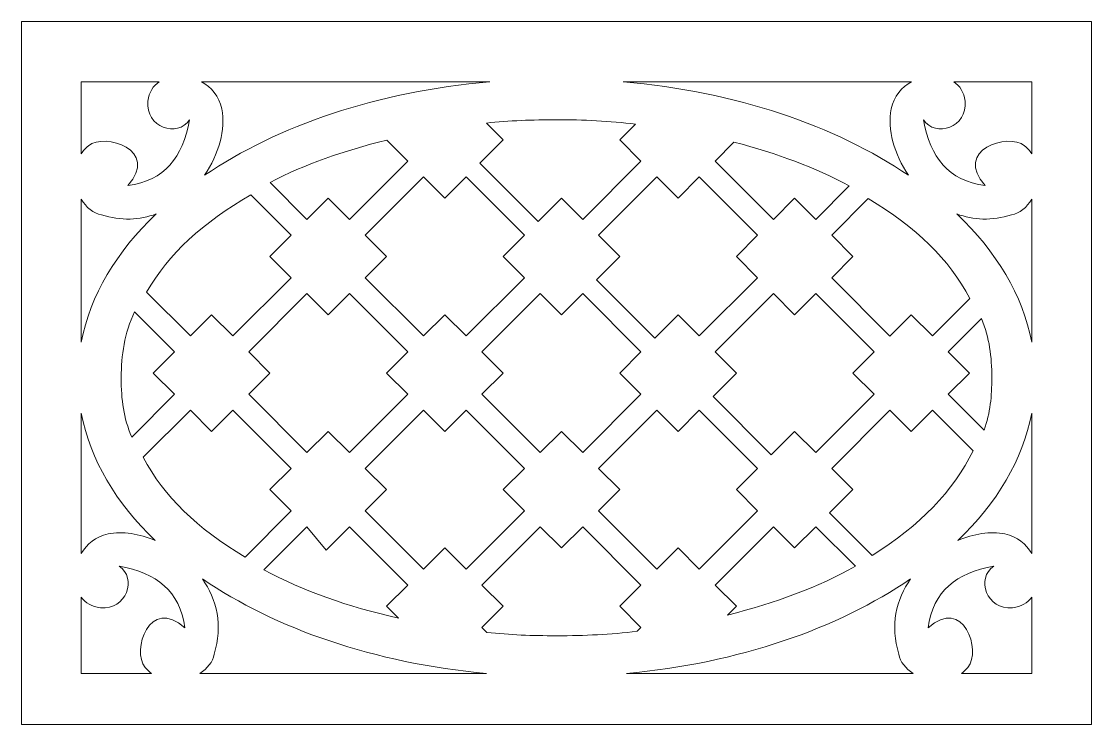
# Model space of a CAD drawing. Header units: centimetres. Extents: x -40.3 to 9.9, y -20.4 to 19.9.
# Drawn here: x -26.46 to -15.98, y -6.59 to 0.29 of the extents above; entities that cross this region are included whole.
import ezdxf

# ---------------------------------------------------------------- set-up
doc = ezdxf.new("R2010")
doc.units = ezdxf.units.CM
doc.header["$MEASUREMENT"] = 0
doc.layers.add('layer 2', color=7, linetype='Continuous', plot=False)

msp = doc.modelspace()

# ---------------------------------------------------------------- linework, layer by layer
at = {"layer": 'layer 2', "color": 254, "lineweight": 9}
for points, knots in [([(-21.2248, -6.59296), (-21.2248, -6.59296), (-26.46478, -6.59296), (-26.46478, -6.59296), (-26.46478, -6.59296), (-26.46478, -6.59296), (-26.46478, 0.29234), (-26.46478, 0.29234), (-26.46478, 0.29234), (-26.46478, 0.29234), (-15.98481, 0.29234), (-15.98481, 0.29234), (-15.98481, 0.29234), (-15.98481, 0.29234), (-15.98481, -6.59296), (-15.98481, -6.59296), (-15.98481, -6.59296), (-15.98481, -6.59296), (-21.2248, -6.59296), (-21.2248, -6.59296)], [0, 0, 0, 0, 0.16666667, 0.16666667, 0.16666667, 0.16666667, 0.33333333, 0.33333333, 0.33333333, 0.33333333, 0.5, 0.5, 0.5, 0.5, 0.66666667, 0.66666667, 0.66666667, 0.66666667, 1, 1, 1, 1]), ([(-25.87808, -1.00288), (-25.8597, -0.97537), (-25.83687, -0.94965), (-25.80918, -0.92661), (-25.80918, -0.92661), (-25.64535, -0.79012), (-25.11188, -0.9706), (-25.42186, -1.31548), (-25.42186, -1.31548), (-25.06221, -1.26595), (-24.88487, -1.04169), (-24.81766, -0.67141), (-24.81766, -0.67141), (-24.93616, -0.84918), (-25.25179, -0.74465), (-25.22519, -0.48825), (-25.22519, -0.48825), (-25.21619, -0.40157), (-25.1746, -0.33846), (-25.11548, -0.29782), (-25.11548, -0.29782), (-25.11548, -0.29782), (-25.87808, -0.29782), (-25.87808, -0.29782), (-25.87808, -0.29782), (-25.87808, -0.29782), (-25.87808, -1.00288), (-25.87808, -1.00288)], [0, 0, 0, 0, 0.125, 0.125, 0.125, 0.125, 0.25, 0.25, 0.25, 0.25, 0.375, 0.375, 0.375, 0.375, 0.5, 0.5, 0.5, 0.5, 0.625, 0.625, 0.625, 0.625, 0.75, 0.75, 0.75, 0.75, 1, 1, 1, 1]), ([(-24.70255, -0.29782), (-24.60589, -0.35049), (-24.5275, -0.44002), (-24.50312, -0.56417), (-24.50312, -0.56417), (-24.46368, -0.76483), (-24.5311, -1.00909), (-24.67246, -1.21437), (-24.67246, -1.21437), (-23.9553, -0.72793), (-22.97771, -0.39363), (-21.87772, -0.29782), (-21.87772, -0.29782), (-21.87772, -0.29782), (-24.70255, -0.29782), (-24.70255, -0.29782)], [0, 0, 0, 0, 0.2, 0.2, 0.2, 0.2, 0.4, 0.4, 0.4, 0.4, 0.6, 0.6, 0.6, 0.6, 1, 1, 1, 1]), ([(-17.74704, -0.29782), (-17.8437, -0.35049), (-17.92209, -0.44002), (-17.94647, -0.56417), (-17.94647, -0.56417), (-17.98591, -0.76483), (-17.91846, -1.00909), (-17.77713, -1.21437), (-17.77713, -1.21437), (-18.49426, -0.72793), (-19.47188, -0.39363), (-20.57188, -0.29782), (-20.57188, -0.29782), (-20.57188, -0.29782), (-17.74704, -0.29782), (-17.74704, -0.29782)], [0, 0, 0, 0, 0.2, 0.2, 0.2, 0.2, 0.4, 0.4, 0.4, 0.4, 0.6, 0.6, 0.6, 0.6, 1, 1, 1, 1]), ([(-16.57152, -1.00288), (-16.5899, -0.97537), (-16.61272, -0.94965), (-16.64038, -0.92661), (-16.64038, -0.92661), (-16.80424, -0.79012), (-17.33771, -0.9706), (-17.02773, -1.31548), (-17.02773, -1.31548), (-17.38739, -1.26595), (-17.56473, -1.04169), (-17.63193, -0.67141), (-17.63193, -0.67141), (-17.5134, -0.84918), (-17.1978, -0.74465), (-17.2244, -0.48825), (-17.2244, -0.48825), (-17.23336, -0.40157), (-17.27499, -0.33846), (-17.33412, -0.29782), (-17.33412, -0.29782), (-17.33412, -0.29782), (-16.57152, -0.29782), (-16.57152, -0.29782), (-16.57152, -0.29782), (-16.57152, -0.29782), (-16.57152, -1.00288), (-16.57152, -1.00288)], [0, 0, 0, 0, 0.125, 0.125, 0.125, 0.125, 0.25, 0.25, 0.25, 0.25, 0.375, 0.375, 0.375, 0.375, 0.5, 0.5, 0.5, 0.5, 0.625, 0.625, 0.625, 0.625, 0.75, 0.75, 0.75, 0.75, 1, 1, 1, 1]), ([(-21.91127, -0.70246), (-21.91127, -0.70246), (-21.7474, -0.86706), (-21.7474, -0.86706), (-21.7474, -0.86706), (-21.7474, -0.86706), (-21.97579, -1.09545), (-21.97579, -1.09545), (-21.97579, -1.09545), (-21.97579, -1.09545), (-21.40489, -1.66639), (-21.40489, -1.66639), (-21.40489, -1.66639), (-21.40489, -1.66639), (-21.17647, -1.43796), (-21.17647, -1.43796), (-21.17647, -1.43796), (-21.17647, -1.43796), (-20.96829, -1.64617), (-20.96829, -1.64617), (-20.96829, -1.64617), (-20.96829, -1.64617), (-20.39739, -1.07524), (-20.39739, -1.07524), (-20.39739, -1.07524), (-20.39739, -1.07524), (-20.60557, -0.86706), (-20.60557, -0.86706), (-20.60557, -0.86706), (-20.60557, -0.86706), (-20.45094, -0.71244), (-20.45094, -0.71244), (-20.45094, -0.71244), (-20.70223, -0.6851), (-20.96018, -0.66986), (-21.2248, -0.66986), (-21.2248, -0.66986), (-21.45848, -0.66986), (-21.68778, -0.68101), (-21.91127, -0.70246)], [0, 0, 0, 0, 0.09090909, 0.09090909, 0.09090909, 0.09090909, 0.18181818, 0.18181818, 0.18181818, 0.18181818, 0.27272727, 0.27272727, 0.27272727, 0.27272727, 0.36363636, 0.36363636, 0.36363636, 0.36363636, 0.45454545, 0.45454545, 0.45454545, 0.45454545, 0.54545455, 0.54545455, 0.54545455, 0.54545455, 0.63636364, 0.63636364, 0.63636364, 0.63636364, 0.72727273, 0.72727273, 0.72727273, 0.72727273, 0.81818182, 0.81818182, 0.81818182, 0.81818182, 1, 1, 1, 1]), ([(-24.02994, -1.28447), (-24.02994, -1.28447), (-23.66835, -1.64617), (-23.66835, -1.64617), (-23.66835, -1.64617), (-23.66835, -1.64617), (-23.46014, -1.43796), (-23.46014, -1.43796), (-23.46014, -1.43796), (-23.46014, -1.43796), (-23.25196, -1.64614), (-23.25196, -1.64614), (-23.25196, -1.64614), (-23.25196, -1.64614), (-22.68106, -1.07524), (-22.68106, -1.07524), (-22.68106, -1.07524), (-22.68106, -1.07524), (-22.88694, -0.86918), (-22.88694, -0.86918), (-22.88694, -0.86918), (-23.31497, -0.97671), (-23.68701, -1.10438), (-24.02994, -1.28447)], [0, 0, 0, 0, 0.14285714, 0.14285714, 0.14285714, 0.14285714, 0.28571429, 0.28571429, 0.28571429, 0.28571429, 0.42857143, 0.42857143, 0.42857143, 0.42857143, 0.57142857, 0.57142857, 0.57142857, 0.57142857, 0.71428571, 0.71428571, 0.71428571, 0.71428571, 1, 1, 1, 1]), ([(-18.35756, -1.31911), (-18.69496, -1.13493), (-19.06227, -1.00246), (-19.48662, -0.88996), (-19.48662, -0.88996), (-19.48662, -0.88996), (-19.67194, -1.07527), (-19.67194, -1.07527), (-19.67194, -1.07527), (-19.67194, -1.07527), (-19.10104, -1.64621), (-19.10104, -1.64621), (-19.10104, -1.64621), (-19.10104, -1.64621), (-18.89279, -1.43796), (-18.89279, -1.43796), (-18.89279, -1.43796), (-18.89279, -1.43796), (-18.68462, -1.64617), (-18.68462, -1.64617), (-18.68462, -1.64617), (-18.68462, -1.64617), (-18.35756, -1.31911), (-18.35756, -1.31911)], [0, 0, 0, 0, 0.14285714, 0.14285714, 0.14285714, 0.14285714, 0.28571429, 0.28571429, 0.28571429, 0.28571429, 0.42857143, 0.42857143, 0.42857143, 0.42857143, 0.57142857, 0.57142857, 0.57142857, 0.57142857, 0.71428571, 0.71428571, 0.71428571, 0.71428571, 1, 1, 1, 1]), ([(-21.53923, -1.80072), (-21.53923, -1.80072), (-21.7474, -2.0089), (-21.7474, -2.0089), (-21.7474, -2.0089), (-21.7474, -2.0089), (-21.53919, -2.21707), (-21.53919, -2.21707), (-21.53919, -2.21707), (-21.53919, -2.21707), (-22.11013, -2.78801), (-22.11013, -2.78801), (-22.11013, -2.78801), (-22.11013, -2.78801), (-22.3183, -2.5798), (-22.3183, -2.5798), (-22.3183, -2.5798), (-22.3183, -2.5798), (-22.52651, -2.78801), (-22.52651, -2.78801), (-22.52651, -2.78801), (-22.52651, -2.78801), (-23.09741, -2.21707), (-23.09741, -2.21707), (-23.09741, -2.21707), (-23.09741, -2.21707), (-22.88924, -2.0089), (-22.88924, -2.0089), (-22.88924, -2.0089), (-22.88924, -2.0089), (-23.09741, -1.80069), (-23.09741, -1.80069), (-23.09741, -1.80069), (-23.09741, -1.80069), (-22.52651, -1.22979), (-22.52651, -1.22979), (-22.52651, -1.22979), (-22.52651, -1.22979), (-22.3183, -1.43796), (-22.3183, -1.43796), (-22.3183, -1.43796), (-22.3183, -1.43796), (-22.11013, -1.22979), (-22.11013, -1.22979), (-22.11013, -1.22979), (-22.11013, -1.22979), (-21.53923, -1.80072), (-21.53923, -1.80072)], [0, 0, 0, 0, 0.07692308, 0.07692308, 0.07692308, 0.07692308, 0.15384615, 0.15384615, 0.15384615, 0.15384615, 0.23076923, 0.23076923, 0.23076923, 0.23076923, 0.30769231, 0.30769231, 0.30769231, 0.30769231, 0.38461538, 0.38461538, 0.38461538, 0.38461538, 0.46153846, 0.46153846, 0.46153846, 0.46153846, 0.53846154, 0.53846154, 0.53846154, 0.53846154, 0.61538462, 0.61538462, 0.61538462, 0.61538462, 0.69230769, 0.69230769, 0.69230769, 0.69230769, 0.76923077, 0.76923077, 0.76923077, 0.76923077, 0.84615385, 0.84615385, 0.84615385, 0.84615385, 1, 1, 1, 1]), ([(-19.82649, -1.22982), (-19.82649, -1.22982), (-19.25556, -1.80072), (-19.25556, -1.80072), (-19.25556, -1.80072), (-19.25556, -1.80072), (-19.46373, -2.0089), (-19.46373, -2.0089), (-19.46373, -2.0089), (-19.46373, -2.0089), (-19.25552, -2.21707), (-19.25552, -2.21707), (-19.25552, -2.21707), (-19.25552, -2.21707), (-19.82646, -2.78801), (-19.82646, -2.78801), (-19.82646, -2.78801), (-19.82646, -2.78801), (-20.03463, -2.5798), (-20.03463, -2.5798), (-20.03463, -2.5798), (-20.03463, -2.5798), (-20.26305, -2.80822), (-20.26305, -2.80822), (-20.26305, -2.80822), (-20.26305, -2.80822), (-20.83395, -2.23729), (-20.83395, -2.23729), (-20.83395, -2.23729), (-20.83395, -2.23729), (-20.60557, -2.0089), (-20.60557, -2.0089), (-20.60557, -2.0089), (-20.60557, -2.0089), (-20.81374, -1.80069), (-20.81374, -1.80069), (-20.81374, -1.80069), (-20.81374, -1.80069), (-20.24284, -1.22979), (-20.24284, -1.22979), (-20.24284, -1.22979), (-20.24284, -1.22979), (-20.03463, -1.43796), (-20.03463, -1.43796), (-20.03463, -1.43796), (-20.03463, -1.43796), (-19.82649, -1.22982), (-19.82649, -1.22982)], [0, 0, 0, 0, 0.07692308, 0.07692308, 0.07692308, 0.07692308, 0.15384615, 0.15384615, 0.15384615, 0.15384615, 0.23076923, 0.23076923, 0.23076923, 0.23076923, 0.30769231, 0.30769231, 0.30769231, 0.30769231, 0.38461538, 0.38461538, 0.38461538, 0.38461538, 0.46153846, 0.46153846, 0.46153846, 0.46153846, 0.53846154, 0.53846154, 0.53846154, 0.53846154, 0.61538462, 0.61538462, 0.61538462, 0.61538462, 0.69230769, 0.69230769, 0.69230769, 0.69230769, 0.76923077, 0.76923077, 0.76923077, 0.76923077, 0.84615385, 0.84615385, 0.84615385, 0.84615385, 1, 1, 1, 1]), ([(-25.87808, -2.84837), (-25.79083, -2.38895), (-25.53306, -1.96216), (-25.14557, -1.59322), (-25.14557, -1.59322), (-25.30622, -1.65185), (-25.48801, -1.663), (-25.68119, -1.60162), (-25.68119, -1.60162), (-25.76085, -1.58867), (-25.83098, -1.52852), (-25.87808, -1.44675), (-25.87808, -1.44675), (-25.87808, -1.44675), (-25.87808, -2.84837), (-25.87808, -2.84837)], [0, 0, 0, 0, 0.2, 0.2, 0.2, 0.2, 0.4, 0.4, 0.4, 0.4, 0.6, 0.6, 0.6, 0.6, 1, 1, 1, 1]), ([(-24.21727, -1.40635), (-24.69243, -1.68046), (-25.02005, -1.97902), (-25.23913, -2.35907), (-25.23913, -2.35907), (-25.23913, -2.35907), (-24.81018, -2.78801), (-24.81018, -2.78801), (-24.81018, -2.78801), (-24.81018, -2.78801), (-24.60197, -2.5798), (-24.60197, -2.5798), (-24.60197, -2.5798), (-24.60197, -2.5798), (-24.3938, -2.78797), (-24.3938, -2.78797), (-24.3938, -2.78797), (-24.3938, -2.78797), (-23.82286, -2.21707), (-23.82286, -2.21707), (-23.82286, -2.21707), (-23.82286, -2.21707), (-24.03107, -2.0089), (-24.03107, -2.0089), (-24.03107, -2.0089), (-24.03107, -2.0089), (-23.8229, -1.80072), (-23.8229, -1.80072), (-23.8229, -1.80072), (-23.8229, -1.80072), (-24.21727, -1.40635), (-24.21727, -1.40635)], [0, 0, 0, 0, 0.11111111, 0.11111111, 0.11111111, 0.11111111, 0.22222222, 0.22222222, 0.22222222, 0.22222222, 0.33333333, 0.33333333, 0.33333333, 0.33333333, 0.44444444, 0.44444444, 0.44444444, 0.44444444, 0.55555556, 0.55555556, 0.55555556, 0.55555556, 0.66666667, 0.66666667, 0.66666667, 0.66666667, 0.77777778, 0.77777778, 0.77777778, 0.77777778, 1, 1, 1, 1]), ([(-17.17685, -2.42207), (-17.38195, -2.03328), (-17.70037, -1.72502), (-18.17168, -1.44234), (-18.17168, -1.44234), (-18.17168, -1.44234), (-18.53007, -1.80072), (-18.53007, -1.80072), (-18.53007, -1.80072), (-18.53007, -1.80072), (-18.32189, -2.0089), (-18.32189, -2.0089), (-18.32189, -2.0089), (-18.32189, -2.0089), (-18.5301, -2.21711), (-18.5301, -2.21711), (-18.5301, -2.21711), (-18.5301, -2.21711), (-17.9592, -2.78804), (-17.9592, -2.78804), (-17.9592, -2.78804), (-17.9592, -2.78804), (-17.75096, -2.5798), (-17.75096, -2.5798), (-17.75096, -2.5798), (-17.75096, -2.5798), (-17.54278, -2.78801), (-17.54278, -2.78801), (-17.54278, -2.78801), (-17.54278, -2.78801), (-17.17685, -2.42207), (-17.17685, -2.42207)], [0, 0, 0, 0, 0.11111111, 0.11111111, 0.11111111, 0.11111111, 0.22222222, 0.22222222, 0.22222222, 0.22222222, 0.33333333, 0.33333333, 0.33333333, 0.33333333, 0.44444444, 0.44444444, 0.44444444, 0.44444444, 0.55555556, 0.55555556, 0.55555556, 0.55555556, 0.66666667, 0.66666667, 0.66666667, 0.66666667, 0.77777778, 0.77777778, 0.77777778, 0.77777778, 1, 1, 1, 1]), ([(-16.57152, -2.84837), (-16.65876, -2.38895), (-16.91653, -1.96216), (-17.30402, -1.59322), (-17.30402, -1.59322), (-17.14337, -1.65185), (-16.96158, -1.663), (-16.7684, -1.60162), (-16.7684, -1.60162), (-16.68871, -1.58867), (-16.61858, -1.52852), (-16.57152, -1.44675), (-16.57152, -1.44675), (-16.57152, -1.44675), (-16.57152, -2.84837), (-16.57152, -2.84837)], [0, 0, 0, 0, 0.2, 0.2, 0.2, 0.2, 0.4, 0.4, 0.4, 0.4, 0.6, 0.6, 0.6, 0.6, 1, 1, 1, 1]), ([(-23.66835, -3.92984), (-23.66835, -3.92984), (-24.23925, -3.35891), (-24.23925, -3.35891), (-24.23925, -3.35891), (-24.23925, -3.35891), (-24.03107, -3.1507), (-24.03107, -3.1507), (-24.03107, -3.1507), (-24.03107, -3.1507), (-24.23925, -2.94252), (-24.23925, -2.94252), (-24.23925, -2.94252), (-24.23925, -2.94252), (-23.66835, -2.37162), (-23.66835, -2.37162), (-23.66835, -2.37162), (-23.66835, -2.37162), (-23.46014, -2.5798), (-23.46014, -2.5798), (-23.46014, -2.5798), (-23.46014, -2.5798), (-23.252, -2.37166), (-23.252, -2.37166), (-23.252, -2.37166), (-23.252, -2.37166), (-22.68106, -2.94256), (-22.68106, -2.94256), (-22.68106, -2.94256), (-22.68106, -2.94256), (-22.88924, -3.1507), (-22.88924, -3.1507), (-22.88924, -3.1507), (-22.88924, -3.1507), (-22.68106, -3.35891), (-22.68106, -3.35891), (-22.68106, -3.35891), (-22.68106, -3.35891), (-23.25196, -3.92981), (-23.25196, -3.92981), (-23.25196, -3.92981), (-23.25196, -3.92981), (-23.46014, -3.72163), (-23.46014, -3.72163), (-23.46014, -3.72163), (-23.46014, -3.72163), (-23.66835, -3.92984), (-23.66835, -3.92984)], [0, 0, 0, 0, 0.07692308, 0.07692308, 0.07692308, 0.07692308, 0.15384615, 0.15384615, 0.15384615, 0.15384615, 0.23076923, 0.23076923, 0.23076923, 0.23076923, 0.30769231, 0.30769231, 0.30769231, 0.30769231, 0.38461538, 0.38461538, 0.38461538, 0.38461538, 0.46153846, 0.46153846, 0.46153846, 0.46153846, 0.53846154, 0.53846154, 0.53846154, 0.53846154, 0.61538462, 0.61538462, 0.61538462, 0.61538462, 0.69230769, 0.69230769, 0.69230769, 0.69230769, 0.76923077, 0.76923077, 0.76923077, 0.76923077, 0.84615385, 0.84615385, 0.84615385, 0.84615385, 1, 1, 1, 1]), ([(-20.39739, -2.94256), (-20.39739, -2.94256), (-20.60557, -3.15073), (-20.60557, -3.15073), (-20.60557, -3.15073), (-20.60557, -3.15073), (-20.39736, -3.35891), (-20.39736, -3.35891), (-20.39736, -3.35891), (-20.39736, -3.35891), (-20.96829, -3.92984), (-20.96829, -3.92984), (-20.96829, -3.92984), (-20.96829, -3.92984), (-21.17647, -3.72163), (-21.17647, -3.72163), (-21.17647, -3.72163), (-21.17647, -3.72163), (-21.38468, -3.92984), (-21.38468, -3.92984), (-21.38468, -3.92984), (-21.38468, -3.92984), (-21.95561, -3.35891), (-21.95561, -3.35891), (-21.95561, -3.35891), (-21.95561, -3.35891), (-21.7474, -3.1507), (-21.7474, -3.1507), (-21.7474, -3.1507), (-21.7474, -3.1507), (-21.95558, -2.94256), (-21.95558, -2.94256), (-21.95558, -2.94256), (-21.95558, -2.94256), (-21.38468, -2.37162), (-21.38468, -2.37162), (-21.38468, -2.37162), (-21.38468, -2.37162), (-21.17647, -2.5798), (-21.17647, -2.5798), (-21.17647, -2.5798), (-21.17647, -2.5798), (-20.96829, -2.37166), (-20.96829, -2.37166), (-20.96829, -2.37166), (-20.96829, -2.37166), (-20.39739, -2.94256), (-20.39739, -2.94256)], [0, 0, 0, 0, 0.07692308, 0.07692308, 0.07692308, 0.07692308, 0.15384615, 0.15384615, 0.15384615, 0.15384615, 0.23076923, 0.23076923, 0.23076923, 0.23076923, 0.30769231, 0.30769231, 0.30769231, 0.30769231, 0.38461538, 0.38461538, 0.38461538, 0.38461538, 0.46153846, 0.46153846, 0.46153846, 0.46153846, 0.53846154, 0.53846154, 0.53846154, 0.53846154, 0.61538462, 0.61538462, 0.61538462, 0.61538462, 0.69230769, 0.69230769, 0.69230769, 0.69230769, 0.76923077, 0.76923077, 0.76923077, 0.76923077, 0.84615385, 0.84615385, 0.84615385, 0.84615385, 1, 1, 1, 1]), ([(-18.68466, -2.37166), (-18.68466, -2.37166), (-18.11372, -2.94256), (-18.11372, -2.94256), (-18.11372, -2.94256), (-18.11372, -2.94256), (-18.32189, -3.15073), (-18.32189, -3.15073), (-18.32189, -3.15073), (-18.32189, -3.15073), (-18.11368, -3.35891), (-18.11368, -3.35891), (-18.11368, -3.35891), (-18.11368, -3.35891), (-18.68462, -3.92984), (-18.68462, -3.92984), (-18.68462, -3.92984), (-18.68462, -3.92984), (-18.89279, -3.72163), (-18.89279, -3.72163), (-18.89279, -3.72163), (-18.89279, -3.72163), (-19.12122, -3.95006), (-19.12122, -3.95006), (-19.12122, -3.95006), (-19.12122, -3.95006), (-19.69212, -3.37912), (-19.69212, -3.37912), (-19.69212, -3.37912), (-19.69212, -3.37912), (-19.46373, -3.15073), (-19.46373, -3.15073), (-19.46373, -3.15073), (-19.46373, -3.15073), (-19.6719, -2.94256), (-19.6719, -2.94256), (-19.6719, -2.94256), (-19.6719, -2.94256), (-19.101, -2.37162), (-19.101, -2.37162), (-19.101, -2.37162), (-19.101, -2.37162), (-18.89279, -2.5798), (-18.89279, -2.5798), (-18.89279, -2.5798), (-18.89279, -2.5798), (-18.68466, -2.37166), (-18.68466, -2.37166)], [0, 0, 0, 0, 0.07692308, 0.07692308, 0.07692308, 0.07692308, 0.15384615, 0.15384615, 0.15384615, 0.15384615, 0.23076923, 0.23076923, 0.23076923, 0.23076923, 0.30769231, 0.30769231, 0.30769231, 0.30769231, 0.38461538, 0.38461538, 0.38461538, 0.38461538, 0.46153846, 0.46153846, 0.46153846, 0.46153846, 0.53846154, 0.53846154, 0.53846154, 0.53846154, 0.61538462, 0.61538462, 0.61538462, 0.61538462, 0.69230769, 0.69230769, 0.69230769, 0.69230769, 0.76923077, 0.76923077, 0.76923077, 0.76923077, 0.84615385, 0.84615385, 0.84615385, 0.84615385, 1, 1, 1, 1]), ([(-25.35727, -2.55002), (-25.45506, -2.7624), (-25.48734, -2.9771), (-25.48734, -3.19638), (-25.48734, -3.19638), (-25.48734, -3.41567), (-25.4649, -3.58596), (-25.385, -3.77917), (-25.385, -3.77917), (-25.385, -3.77917), (-24.9647, -3.35887), (-24.9647, -3.35887), (-24.9647, -3.35887), (-24.9647, -3.35887), (-25.17291, -3.1507), (-25.17291, -3.1507), (-25.17291, -3.1507), (-25.17291, -3.1507), (-24.96473, -2.94256), (-24.96473, -2.94256), (-24.96473, -2.94256), (-24.96473, -2.94256), (-25.35727, -2.55002), (-25.35727, -2.55002)], [0, 0, 0, 0, 0.14285714, 0.14285714, 0.14285714, 0.14285714, 0.28571429, 0.28571429, 0.28571429, 0.28571429, 0.42857143, 0.42857143, 0.42857143, 0.42857143, 0.57142857, 0.57142857, 0.57142857, 0.57142857, 0.71428571, 0.71428571, 0.71428571, 0.71428571, 1, 1, 1, 1]), ([(-17.06283, -2.61723), (-17.06283, -2.61723), (-17.38823, -2.94256), (-17.38823, -2.94256), (-17.38823, -2.94256), (-17.38823, -2.94256), (-17.18006, -3.15073), (-17.18006, -3.15073), (-17.18006, -3.15073), (-17.18006, -3.15073), (-17.38827, -3.35894), (-17.38827, -3.35894), (-17.38827, -3.35894), (-17.38827, -3.35894), (-17.03789, -3.70932), (-17.03789, -3.70932), (-17.03789, -3.70932), (-16.97552, -3.53731), (-16.96225, -3.37944), (-16.96225, -3.19638), (-16.96225, -3.19638), (-16.96225, -2.98987), (-16.98402, -2.80939), (-17.06283, -2.61723)], [0, 0, 0, 0, 0.14285714, 0.14285714, 0.14285714, 0.14285714, 0.28571429, 0.28571429, 0.28571429, 0.28571429, 0.42857143, 0.42857143, 0.42857143, 0.42857143, 0.57142857, 0.57142857, 0.57142857, 0.57142857, 0.71428571, 0.71428571, 0.71428571, 0.71428571, 1, 1, 1, 1]), ([(-25.87808, -4.91903), (-25.82495, -4.82548), (-25.73668, -4.75019), (-25.61543, -4.72635), (-25.61543, -4.72635), (-25.4739, -4.69855), (-25.31067, -4.72395), (-25.15471, -4.7909), (-25.15471, -4.7909), (-25.53712, -4.42401), (-25.7915, -4.00029), (-25.87808, -3.54447), (-25.87808, -3.54447), (-25.87808, -3.54447), (-25.87808, -4.91903), (-25.87808, -4.91903)], [0, 0, 0, 0, 0.2, 0.2, 0.2, 0.2, 0.4, 0.4, 0.4, 0.4, 0.6, 0.6, 0.6, 0.6, 1, 1, 1, 1]), ([(-25.27165, -3.97493), (-25.06573, -4.36316), (-24.7464, -4.67064), (-24.27509, -4.95297), (-24.27509, -4.95297), (-24.27509, -4.95297), (-23.82286, -4.50074), (-23.82286, -4.50074), (-23.82286, -4.50074), (-23.82286, -4.50074), (-24.03107, -4.29253), (-24.03107, -4.29253), (-24.03107, -4.29253), (-24.03107, -4.29253), (-23.8229, -4.0844), (-23.8229, -4.0844), (-23.8229, -4.0844), (-23.8229, -4.0844), (-24.39383, -3.51346), (-24.39383, -3.51346), (-24.39383, -3.51346), (-24.39383, -3.51346), (-24.60197, -3.72163), (-24.60197, -3.72163), (-24.60197, -3.72163), (-24.60197, -3.72163), (-24.81018, -3.51346), (-24.81018, -3.51346), (-24.81018, -3.51346), (-24.81018, -3.51346), (-25.27165, -3.97493), (-25.27165, -3.97493)], [0, 0, 0, 0, 0.11111111, 0.11111111, 0.11111111, 0.11111111, 0.22222222, 0.22222222, 0.22222222, 0.22222222, 0.33333333, 0.33333333, 0.33333333, 0.33333333, 0.44444444, 0.44444444, 0.44444444, 0.44444444, 0.55555556, 0.55555556, 0.55555556, 0.55555556, 0.66666667, 0.66666667, 0.66666667, 0.66666667, 0.77777778, 0.77777778, 0.77777778, 0.77777778, 1, 1, 1, 1]), ([(-22.52651, -5.07168), (-22.52651, -5.07168), (-23.09745, -4.50074), (-23.09745, -4.50074), (-23.09745, -4.50074), (-23.09745, -4.50074), (-22.88924, -4.29253), (-22.88924, -4.29253), (-22.88924, -4.29253), (-22.88924, -4.29253), (-23.09741, -4.08436), (-23.09741, -4.08436), (-23.09741, -4.08436), (-23.09741, -4.08436), (-22.52651, -3.51346), (-22.52651, -3.51346), (-22.52651, -3.51346), (-22.52651, -3.51346), (-22.3183, -3.72163), (-22.3183, -3.72163), (-22.3183, -3.72163), (-22.3183, -3.72163), (-22.11013, -3.51346), (-22.11013, -3.51346), (-22.11013, -3.51346), (-22.11013, -3.51346), (-21.53923, -4.0844), (-21.53923, -4.0844), (-21.53923, -4.0844), (-21.53923, -4.0844), (-21.7474, -4.29257), (-21.7474, -4.29257), (-21.7474, -4.29257), (-21.7474, -4.29257), (-21.53919, -4.50074), (-21.53919, -4.50074), (-21.53919, -4.50074), (-21.53919, -4.50074), (-22.11013, -5.07168), (-22.11013, -5.07168), (-22.11013, -5.07168), (-22.11013, -5.07168), (-22.3183, -4.86347), (-22.3183, -4.86347), (-22.3183, -4.86347), (-22.3183, -4.86347), (-22.52651, -5.07168), (-22.52651, -5.07168)], [0, 0, 0, 0, 0.07692308, 0.07692308, 0.07692308, 0.07692308, 0.15384615, 0.15384615, 0.15384615, 0.15384615, 0.23076923, 0.23076923, 0.23076923, 0.23076923, 0.30769231, 0.30769231, 0.30769231, 0.30769231, 0.38461538, 0.38461538, 0.38461538, 0.38461538, 0.46153846, 0.46153846, 0.46153846, 0.46153846, 0.53846154, 0.53846154, 0.53846154, 0.53846154, 0.61538462, 0.61538462, 0.61538462, 0.61538462, 0.69230769, 0.69230769, 0.69230769, 0.69230769, 0.76923077, 0.76923077, 0.76923077, 0.76923077, 0.84615385, 0.84615385, 0.84615385, 0.84615385, 1, 1, 1, 1]), ([(-19.25556, -4.0844), (-19.25556, -4.0844), (-19.46373, -4.29257), (-19.46373, -4.29257), (-19.46373, -4.29257), (-19.46373, -4.29257), (-19.25552, -4.50074), (-19.25552, -4.50074), (-19.25552, -4.50074), (-19.25552, -4.50074), (-19.82646, -5.07168), (-19.82646, -5.07168), (-19.82646, -5.07168), (-19.82646, -5.07168), (-20.03463, -4.86347), (-20.03463, -4.86347), (-20.03463, -4.86347), (-20.03463, -4.86347), (-20.24284, -5.07168), (-20.24284, -5.07168), (-20.24284, -5.07168), (-20.24284, -5.07168), (-20.81374, -4.50074), (-20.81374, -4.50074), (-20.81374, -4.50074), (-20.81374, -4.50074), (-20.60553, -4.29257), (-20.60553, -4.29257), (-20.60553, -4.29257), (-20.60553, -4.29257), (-20.81374, -4.08436), (-20.81374, -4.08436), (-20.81374, -4.08436), (-20.81374, -4.08436), (-20.24284, -3.51346), (-20.24284, -3.51346), (-20.24284, -3.51346), (-20.24284, -3.51346), (-20.03463, -3.72163), (-20.03463, -3.72163), (-20.03463, -3.72163), (-20.03463, -3.72163), (-19.82649, -3.5135), (-19.82649, -3.5135), (-19.82649, -3.5135), (-19.82649, -3.5135), (-19.25556, -4.0844), (-19.25556, -4.0844)], [0, 0, 0, 0, 0.07692308, 0.07692308, 0.07692308, 0.07692308, 0.15384615, 0.15384615, 0.15384615, 0.15384615, 0.23076923, 0.23076923, 0.23076923, 0.23076923, 0.30769231, 0.30769231, 0.30769231, 0.30769231, 0.38461538, 0.38461538, 0.38461538, 0.38461538, 0.46153846, 0.46153846, 0.46153846, 0.46153846, 0.53846154, 0.53846154, 0.53846154, 0.53846154, 0.61538462, 0.61538462, 0.61538462, 0.61538462, 0.69230769, 0.69230769, 0.69230769, 0.69230769, 0.76923077, 0.76923077, 0.76923077, 0.76923077, 0.84615385, 0.84615385, 0.84615385, 0.84615385, 1, 1, 1, 1]), ([(-17.14549, -3.91097), (-17.14549, -3.91097), (-17.54282, -3.5135), (-17.54282, -3.5135), (-17.54282, -3.5135), (-17.54282, -3.5135), (-17.75096, -3.72167), (-17.75096, -3.72167), (-17.75096, -3.72167), (-17.75096, -3.72167), (-17.95913, -3.51346), (-17.95913, -3.51346), (-17.95913, -3.51346), (-17.95913, -3.51346), (-18.53007, -4.0844), (-18.53007, -4.0844), (-18.53007, -4.0844), (-18.53007, -4.0844), (-18.32186, -4.29257), (-18.32186, -4.29257), (-18.32186, -4.29257), (-18.32186, -4.29257), (-18.55028, -4.52096), (-18.55028, -4.52096), (-18.55028, -4.52096), (-18.55028, -4.52096), (-18.13467, -4.9366), (-18.13467, -4.9366), (-18.13467, -4.9366), (-17.66756, -4.64528), (-17.33662, -4.30816), (-17.14549, -3.91097)], [0, 0, 0, 0, 0.11111111, 0.11111111, 0.11111111, 0.11111111, 0.22222222, 0.22222222, 0.22222222, 0.22222222, 0.33333333, 0.33333333, 0.33333333, 0.33333333, 0.44444444, 0.44444444, 0.44444444, 0.44444444, 0.55555556, 0.55555556, 0.55555556, 0.55555556, 0.66666667, 0.66666667, 0.66666667, 0.66666667, 0.77777778, 0.77777778, 0.77777778, 0.77777778, 1, 1, 1, 1]), ([(-16.57152, -4.91903), (-16.62464, -4.82548), (-16.71287, -4.75019), (-16.83416, -4.72635), (-16.83416, -4.72635), (-16.97569, -4.69855), (-17.13892, -4.72395), (-17.29489, -4.7909), (-17.29489, -4.7909), (-16.91248, -4.42401), (-16.65809, -4.00029), (-16.57152, -3.54447), (-16.57152, -3.54447), (-16.57152, -3.54447), (-16.57152, -4.91903), (-16.57152, -4.91903)], [0, 0, 0, 0, 0.2, 0.2, 0.2, 0.2, 0.4, 0.4, 0.4, 0.4, 0.6, 0.6, 0.6, 0.6, 1, 1, 1, 1]), ([(-24.08942, -5.07637), (-23.70278, -5.28719), (-23.27052, -5.43603), (-22.7725, -5.5511), (-22.7725, -5.5511), (-22.7725, -5.5511), (-22.8892, -5.43441), (-22.8892, -5.43441), (-22.8892, -5.43441), (-22.8892, -5.43441), (-22.68106, -5.22623), (-22.68106, -5.22623), (-22.68106, -5.22623), (-22.68106, -5.22623), (-23.252, -4.65533), (-23.252, -4.65533), (-23.252, -4.65533), (-23.252, -4.65533), (-23.48035, -4.88368), (-23.48035, -4.88368), (-23.48035, -4.88368), (-23.48035, -4.88368), (-23.66831, -4.6553), (-23.66831, -4.6553), (-23.66831, -4.6553), (-23.66831, -4.6553), (-24.08942, -5.07637), (-24.08942, -5.07637)], [0, 0, 0, 0, 0.125, 0.125, 0.125, 0.125, 0.25, 0.25, 0.25, 0.25, 0.375, 0.375, 0.375, 0.375, 0.5, 0.5, 0.5, 0.5, 0.625, 0.625, 0.625, 0.625, 0.75, 0.75, 0.75, 0.75, 1, 1, 1, 1]), ([(-21.90767, -5.69052), (-21.6712, -5.71462), (-21.47287, -5.72291), (-21.2248, -5.72291), (-21.2248, -5.72291), (-20.93855, -5.72291), (-20.70459, -5.7113), (-20.43422, -5.67941), (-20.43422, -5.67941), (-20.43422, -5.67941), (-20.39736, -5.64258), (-20.39736, -5.64258), (-20.39736, -5.64258), (-20.39736, -5.64258), (-20.60553, -5.43441), (-20.60553, -5.43441), (-20.60553, -5.43441), (-20.60553, -5.43441), (-20.39739, -5.22623), (-20.39739, -5.22623), (-20.39739, -5.22623), (-20.39739, -5.22623), (-20.96829, -4.65533), (-20.96829, -4.65533), (-20.96829, -4.65533), (-20.96829, -4.65533), (-21.17647, -4.86347), (-21.17647, -4.86347), (-21.17647, -4.86347), (-21.17647, -4.86347), (-21.38464, -4.6553), (-21.38464, -4.6553), (-21.38464, -4.6553), (-21.38464, -4.6553), (-21.95558, -5.22623), (-21.95558, -5.22623), (-21.95558, -5.22623), (-21.95558, -5.22623), (-21.7474, -5.43441), (-21.7474, -5.43441), (-21.7474, -5.43441), (-21.7474, -5.43441), (-21.95558, -5.64262), (-21.95558, -5.64262), (-21.95558, -5.64262), (-21.95558, -5.64262), (-21.90767, -5.69052), (-21.90767, -5.69052)], [0, 0, 0, 0, 0.07692308, 0.07692308, 0.07692308, 0.07692308, 0.15384615, 0.15384615, 0.15384615, 0.15384615, 0.23076923, 0.23076923, 0.23076923, 0.23076923, 0.30769231, 0.30769231, 0.30769231, 0.30769231, 0.38461538, 0.38461538, 0.38461538, 0.38461538, 0.46153846, 0.46153846, 0.46153846, 0.46153846, 0.53846154, 0.53846154, 0.53846154, 0.53846154, 0.61538462, 0.61538462, 0.61538462, 0.61538462, 0.69230769, 0.69230769, 0.69230769, 0.69230769, 0.76923077, 0.76923077, 0.76923077, 0.76923077, 0.84615385, 0.84615385, 0.84615385, 0.84615385, 1, 1, 1, 1]), ([(-19.54953, -5.5202), (-19.07518, -5.3999), (-18.66532, -5.25029), (-18.29801, -5.04194), (-18.29801, -5.04194), (-18.29801, -5.04194), (-18.68462, -4.65533), (-18.68462, -4.65533), (-18.68462, -4.65533), (-18.68462, -4.65533), (-18.89279, -4.86347), (-18.89279, -4.86347), (-18.89279, -4.86347), (-18.89279, -4.86347), (-19.10097, -4.6553), (-19.10097, -4.6553), (-19.10097, -4.6553), (-19.10097, -4.6553), (-19.6719, -5.22623), (-19.6719, -5.22623), (-19.6719, -5.22623), (-19.6719, -5.22623), (-19.46373, -5.43441), (-19.46373, -5.43441), (-19.46373, -5.43441), (-19.46373, -5.43441), (-19.54953, -5.5202), (-19.54953, -5.5202)], [0, 0, 0, 0, 0.125, 0.125, 0.125, 0.125, 0.25, 0.25, 0.25, 0.25, 0.375, 0.375, 0.375, 0.375, 0.5, 0.5, 0.5, 0.5, 0.625, 0.625, 0.625, 0.625, 0.75, 0.75, 0.75, 0.75, 1, 1, 1, 1]), ([(-25.1897, -6.09223), (-25.21235, -6.07554), (-25.23362, -6.05572), (-25.25302, -6.03243), (-25.25302, -6.03243), (-25.38951, -5.86857), (-25.20903, -5.33513), (-24.86416, -5.64512), (-24.86416, -5.64512), (-24.91369, -5.28546), (-25.13795, -5.10812), (-25.50822, -5.04092), (-25.50822, -5.04092), (-25.33042, -5.15945), (-25.43499, -5.47505), (-25.69139, -5.44845), (-25.69139, -5.44845), (-25.77545, -5.43973), (-25.83737, -5.40033), (-25.87808, -5.34406), (-25.87808, -5.34406), (-25.87808, -5.34406), (-25.87808, -6.09223), (-25.87808, -6.09223), (-25.87808, -6.09223), (-25.87808, -6.09223), (-25.1897, -6.09223), (-25.1897, -6.09223)], [0, 0, 0, 0, 0.125, 0.125, 0.125, 0.125, 0.25, 0.25, 0.25, 0.25, 0.375, 0.375, 0.375, 0.375, 0.5, 0.5, 0.5, 0.5, 0.625, 0.625, 0.625, 0.625, 0.75, 0.75, 0.75, 0.75, 1, 1, 1, 1]), ([(-17.25989, -6.09223), (-17.23724, -6.07554), (-17.21597, -6.05572), (-17.19657, -6.03243), (-17.19657, -6.03243), (-17.06004, -5.86857), (-17.24056, -5.33513), (-17.58543, -5.64512), (-17.58543, -5.64512), (-17.5359, -5.28546), (-17.31164, -5.10812), (-16.94137, -5.04092), (-16.94137, -5.04092), (-17.11913, -5.15945), (-17.01461, -5.47505), (-16.75821, -5.44845), (-16.75821, -5.44845), (-16.67414, -5.43973), (-16.61223, -5.40033), (-16.57152, -5.34406), (-16.57152, -5.34406), (-16.57152, -5.34406), (-16.57152, -6.09223), (-16.57152, -6.09223), (-16.57152, -6.09223), (-16.57152, -6.09223), (-17.25989, -6.09223), (-17.25989, -6.09223)], [0, 0, 0, 0, 0.125, 0.125, 0.125, 0.125, 0.25, 0.25, 0.25, 0.25, 0.375, 0.375, 0.375, 0.375, 0.5, 0.5, 0.5, 0.5, 0.625, 0.625, 0.625, 0.625, 0.75, 0.75, 0.75, 0.75, 1, 1, 1, 1]), ([(-21.90883, -6.09223), (-23.0065, -5.99194), (-23.98056, -5.65401), (-24.69281, -5.16474), (-24.69281, -5.16474), (-24.55251, -5.36727), (-24.48887, -5.62388), (-24.57802, -5.90445), (-24.57802, -5.90445), (-24.59016, -5.97913), (-24.64374, -6.04542), (-24.71775, -6.09223), (-24.71775, -6.09223), (-24.71775, -6.09223), (-21.90883, -6.09223), (-21.90883, -6.09223)], [0, 0, 0, 0, 0.2, 0.2, 0.2, 0.2, 0.4, 0.4, 0.4, 0.4, 0.6, 0.6, 0.6, 0.6, 1, 1, 1, 1]), ([(-20.54076, -6.09223), (-19.44309, -5.99194), (-18.46904, -5.65401), (-17.75678, -5.16474), (-17.75678, -5.16474), (-17.89708, -5.36727), (-17.96072, -5.62388), (-17.87157, -5.90445), (-17.87157, -5.90445), (-17.85944, -5.97913), (-17.80582, -6.04542), (-17.7318, -6.09223), (-17.7318, -6.09223), (-17.7318, -6.09223), (-20.54076, -6.09223), (-20.54076, -6.09223)], [0, 0, 0, 0, 0.2, 0.2, 0.2, 0.2, 0.4, 0.4, 0.4, 0.4, 0.6, 0.6, 0.6, 0.6, 1, 1, 1, 1])]:
    msp.add_open_spline(points, degree=3, knots=knots, dxfattribs=at)

doc.saveas('drawing.dxf')
